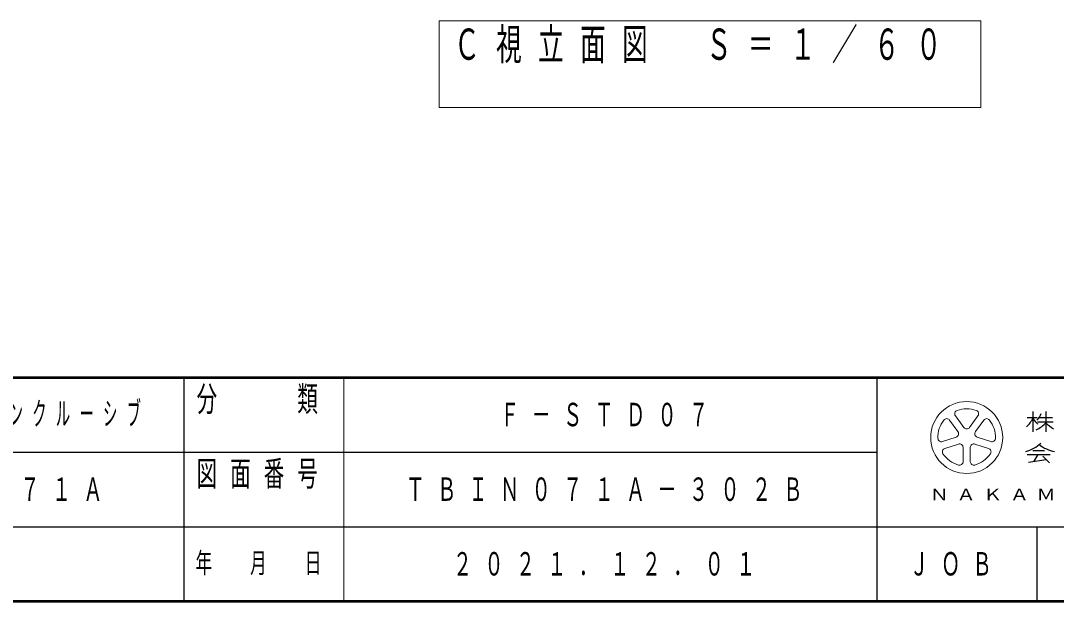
# Model space of a CAD drawing. Units: millimetres on the paper, scale 1:60. Extents: x -385 to 0, y -594 to 267.
# Drawn here: x -150.3 to -53.2, y -297 to -242.5 of the extents above; entities that cross this region are included whole.
import ezdxf

# ---------------------------------------------------------------- set-up
doc = ezdxf.new("R2010")
doc.units = ezdxf.units.MM
doc.layers.add('1_60', color=7, linetype='Continuous', lineweight=25)
doc.layers.add('NAKAMURA図枠', color=7, linetype='Continuous', lineweight=13)
doc.layers.add('図面情報', color=7, linetype='Continuous')
doc.styles.add('ＭＳ ゴシック', font='')
doc.styles.get('ＭＳ ゴシック').set_extended_font_data('MS Gothic')

msp = doc.modelspace()

# ---------------------------------------------------------------- linework, layer by layer
at = {"layer": '1_60', "lineweight": 13}
for p, q in [((-111.041, -242.531), (-111.041, -250.665)), ((-60.241, -242.531), (-111.041, -242.531)), ((-60.241, -250.665), (-60.241, -242.531)), ((-111.041, -250.665), (-60.241, -250.665))]:
    msp.add_line(p, q, dxfattribs=at)
at = {"layer": 'NAKAMURA図枠', "lineweight": 50}
for p, q in [((-385, -276), (0, -276)), ((-385, -297), (0, -297))]:
    msp.add_line(p, q, dxfattribs=at)
at = {"layer": 'NAKAMURA図枠', "color": 211, "lineweight": 25}
for p, q in [((-135, -276), (-135, -297)), ((-70, -276), (-70, -297)), ((-187.5, -283), (-70, -283)), ((-242.5, -290), (0, -290))]:
    msp.add_line(p, q, dxfattribs=at)
at = {"layer": 'NAKAMURA図枠'}
for p, q in [((-120, -276), (-120, -297)), ((-62.629, -279.607), (-61.844, -280.687)), ((-61.298, -280.687), (-60.513, -279.607)), ((-62.39, -281.083), (-63.175, -280.003)), ((-59.967, -280.003), (-60.752, -281.083)), ((-63.828, -282.015), (-62.559, -281.603)), ((-60.583, -281.603), (-59.313, -282.015)), ((-62.35, -282.245), (-63.62, -282.657)), ((-61.908, -283.901), (-61.908, -282.566)), ((-61.233, -282.566), (-61.233, -283.901)), ((-59.522, -282.657), (-60.792, -282.245))]:
    msp.add_line(p, q, dxfattribs=at)
at = {"layer": 'NAKAMURA図枠', "lineweight": 25}
for p, q in [((-55.361, -279.207), (-55.361, -281.097)), ((-54.146, -279.207), (-54.146, -281.097)), ((-55.901, -279.747), (-54.956, -279.747)), ((-54.915, -280.152), (-53.471, -280.152)), ((-54.769, -279.747), (-53.525, -279.747)), ((-55.901, -283.216), (-53.741, -283.216)), ((-55.361, -282.852), (-54.281, -282.852)), ((-54.899, -283.216), (-55.289, -283.864)), ((-54.416, -283.393), (-53.81, -283.999)), ((-55.765, -283.933), (-54.113, -283.696)), ((-55, -290), (-55, -297))]:
    msp.add_line(p, q, dxfattribs=at)
at = {"layer": 'NAKAMURA図枠'}
msp.add_circle((-61.571, -281.637), 3.375, dxfattribs=at)
for centre, radius, start, end in [((-62.356, -279.408), 0.338, 109.39847, 215.99997), ((-61.571, -281.637), 2.7, 70.60155, 109.39847), ((-60.786, -279.408), 0.338, 324, 70.60155), ((-61.571, -281.637), 2.7, 142.60154, 181.39846), ((-63.448, -280.202), 0.338, 35.99999, 142.60154), ((-61.571, -280.488), 0.338, 215.99998, 324), ((-59.694, -280.202), 0.338, 37.39846, 143.99995), ((-61.571, -281.637), 2.7, 358.60155, 37.39847), ((-62.663, -281.282), 0.338, 287.99998, 35.99999), ((-60.479, -281.282), 0.338, 143.99996, 251.99999), ((-63.933, -281.694), 0.338, 181.39848, 287.99997), ((-62.246, -282.566), 0.338, 359.99997, 107.99999), ((-60.896, -282.566), 0.338, 71.99997, 179.99999), ((-59.209, -281.694), 0.338, 252.00001, 358.60156), ((-63.516, -282.978), 0.338, 107.99999, 214.60154), ((-61.571, -281.637), 2.7, 214.60156, 253.39848), ((-61.571, -281.637), 2.7, 286.60155, 325.39847), ((-59.626, -282.978), 0.338, 325.39847, 71.99996), ((-62.246, -283.901), 0.338, 253.39847, 359.99997), ((-60.896, -283.901), 0.338, 179.99999, 286.60154)]:
    msp.add_arc(centre, radius, start, end, dxfattribs=at)
at = {"layer": 'NAKAMURA図枠', "lineweight": 25}
for centre, radius, start, end in [((-56.002, -278.953), 1.467, 313.72108, 343.54317), ((-57.466, -278.916), 2.285, 311.36185, 337.13638), ((-53.383, -278.573), 2.345, 212.50346, 230.00631), ((-56.374, -278.182), 3.034, 295.86917, 317.23867), ((-51.918, -278.182), 3.034, 222.76131, 240.10806), ((-56.898, -279.743), 3.32, 285.11261, 313.40619), ((-52.77, -279.806), 3.192, 231.17281, 259.75506)]:
    msp.add_arc(centre, radius, start, end, dxfattribs=at)

# ---------------------------------------------------------------- texts
at = {"layer": '1_60', "insert": (-109.641, -243.265), "char_height": 2.933, "attachment_point": 1, "style": 'ＭＳ ゴシック'}
msp.add_mtext('\\T1.64;\\W0.6;Ｃ視立面図\u3000Ｓ＝１／６０', dxfattribs=at)
at = {"layer": 'NAKAMURA図枠', "color": 4, "style": 'ＭＳ ゴシック'}
for s, insert, char_height, attachment_point in [('\\T1.64;\\W0.6;分\u3000\u3000類', (-127.5, -276.833), 2.346, 2), ('\\T1.64;\\W0.6;図面番号', (-127.5, -283.833), 2.346, 2), ('\\T1.39;\\W1.2;ＮＡＫＡＭＵＲＡ\u3000ＭＦＧ．ＣＯＲＰＯＲＡＴＩＯＮ', (-35, -287), 1.1, 5), ('\\T1.64;\\W0.6;年\u3000月\u3000日', (-127.5, -293.5), 1.906, 5), ('\\T1.64;\\W0.6;ＪＯＢ', (-62.5, -293.5), 2.199, 5)]:
    msp.add_mtext(s, dxfattribs=dict(at, insert=insert, char_height=char_height, attachment_point=attachment_point))
at = {"layer": '図面情報', "char_height": 2.199, "attachment_point": 5, "style": 'ＭＳ ゴシック'}
for s, insert in [('\\T1.64;\\W0.45;トットビルダー\u3000インクルーシブ', (-154.75, -279.5)), ('\\T1.64;\\W0.6;Ｆ－ＳＴＤ０７', (-95, -279.5)), ('\\T1.64;\\W0.6;ＴＢ－ＩＮ０７１Ａ', (-154.75, -286.5)), ('\\T1.64;\\W0.6;ＴＢＩＮ０７１Ａ－３０２Ｂ', (-95, -286.5)), ('\\T1.64;\\W0.6;２０２１．１２．０１', (-95, -293.5))]:
    msp.add_mtext(s, dxfattribs=dict(at, insert=insert))

doc.saveas('drawing.dxf')
